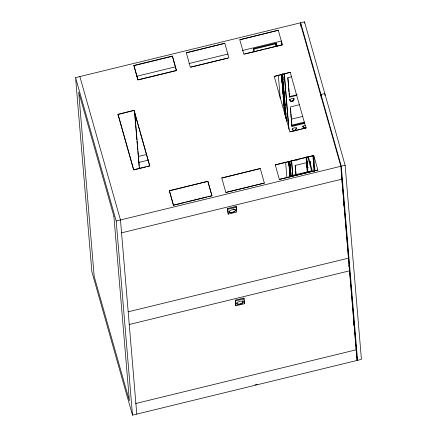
<?xml version="1.0" encoding="UTF-8"?>
<svg xmlns="http://www.w3.org/2000/svg" width="437" height="437" viewBox="0 0 437 437"><rect width="100%" height="100%" fill="white"/><g stroke="black" fill="none" stroke-linecap="round" stroke-linejoin="round"><path stroke-width="0.66" d="M289.627 99.423A2.207 0.961 -15.8 0 0 289.665 99.674L290.987 101.029A1.103 0.481 -15.8 0 0 292.845 100.581L293.899 98.576A2.207 0.961 -15.8 0 0 293.68 98.123M293.97 99.396L294.063 99.15A2.207 0.961 -15.8 0 0 291.779 98.615A2.207 0.961 -15.8 0 0 289.829 100.248L291.151 101.603A1.103 0.481 -15.8 0 0 293.003 101.155L293.97 99.396L293.806 98.822M292.124 128.926L293.446 130.281A1.103 0.481 -15.8 0 0 295.297 129.833L296.357 127.833M295.461 130.406L296.521 128.407A2.207 0.961 -15.8 0 0 294.232 127.866A2.207 0.961 -15.8 0 0 292.287 129.499L293.609 130.854M306.069 127.118L305.998 127.227A1.103 0.481 -15.8 0 1 304.141 127.675L302.819 126.32A2.207 0.961 -15.8 0 1 302.781 126.069M297.99 159.549L297.919 159.658A1.103 0.481 -15.8 0 1 296.062 160.111L295.98 160.04M308.686 156.943L308.615 157.052A1.103 0.481 -15.8 0 1 308.238 157.325M75.574 77.622L300.224 22.893L340.844 166.278L357.144 360.416L132.498 415.15L91.879 271.765L75.574 77.622L116.193 221.007L132.498 415.15M300.995 26.859L300.651 22.79L304.502 21.85L345.121 165.235L361.426 359.378L357.575 360.312L356.466 356.401M133.886 65.463L137.961 79.998L133.886 65.463L172.397 56.078L176.472 70.614L172.397 56.078M186.304 52.691L224.815 43.307L228.89 57.842L190.379 67.227L186.32 52.888L224.815 43.307M239.787 39.658L278.298 30.279L282.378 44.809L243.868 54.193L239.804 39.854L278.298 30.279M133.902 65.659L172.413 56.275M136.634 76.295L175.679 66.779M188.915 63.556L227.956 54.041M242.513 50.495L281.559 40.985M253.973 51.976L253.689 48.573L276.157 43.099L277.058 46.289M254.083 51.872L253.853 49.146L275.676 43.831L276.397 46.388M137.945 79.802L176.455 70.417M139.266 79.676L159.505 74.749M160.811 74.432L175.821 70.772M191.035 67.069L227.584 58.159M244.518 54.035L263.451 49.425M264.756 49.102L281.728 44.973M117.985 114.297L133.706 169.933L117.985 114.297L134.033 110.386L149.738 165.831L147.187 166.65M290.217 72.334L274.185 76.442L290.217 72.334L305.938 127.975L301.443 129.068M118.001 114.494L134.033 110.386M281.466 75.574L281.384 74.596L282.007 77.486L281.466 75.574L282.105 75.415M282.81 75.273L282.455 73.951M282.695 77.884L282.777 78.857L282.133 79.015L281.592 77.103L282.236 76.945M281.614 77.365L282.236 80.255L281.614 77.365L282.258 77.212M282.684 77.333L284.667 76.846M291.812 76.715L287.907 77.666L289.54 97.172L296.707 95.424M282.155 79.277L282.799 79.124L282.433 77.791M281.827 79.873L281.745 78.895L282.368 81.785L281.827 79.873L282.466 79.714M281.952 81.402L281.87 80.43L282.493 83.314L281.952 81.402L282.597 81.249M283.242 84.396L282.602 84.554L282.056 82.642L282.701 82.484M282.602 84.554L282.521 83.576L283.16 83.423M283.318 83.926L282.963 82.604M282.313 85.701L282.231 84.729L282.859 87.613L282.313 85.701L282.957 85.548M282.417 86.941L282.335 85.969L282.963 88.853L282.417 86.941L283.061 86.783M282.548 88.471L282.466 87.498L283.089 90.383L282.548 88.471L283.192 88.318M283.679 88.225L283.323 86.908M283.007 89.41L283.651 89.252M282.783 91.24L282.701 90.268L283.323 93.152L282.783 91.24L283.422 91.087M284.012 93.551L284.094 94.529L283.449 94.687L282.908 92.775L283.553 92.617M284.252 92.475L283.897 91.153M283.498 95.239L282.957 93.327L283.58 96.216L283.498 95.239L284.137 95.086M283.269 97.074L283.187 96.096L283.81 98.986L283.269 97.074L283.913 96.916M284.613 96.774L283.913 94.234M289.54 97.172L289.381 96.599L297.193 94.692M284.58 100.357L283.941 100.515L283.4 98.604L284.039 98.445M283.941 100.515L283.859 99.543L284.498 99.385M283.629 101.373L283.547 100.401L284.17 103.285L283.629 101.373L284.274 101.215M284.973 101.078L284.274 98.533M284.864 103.684L284.946 104.662L284.301 104.814L283.76 102.903L284.4 102.75M283.782 103.165L284.405 106.054L283.782 103.165L284.421 103.012M284.323 105.077L284.968 104.924M283.99 105.672L283.908 104.7L284.536 107.584L283.99 105.672L284.634 105.519M285.121 105.426L284.766 104.104M284.121 107.202L284.039 106.229L284.662 109.113L284.121 107.202L284.76 107.049M299.476 104.7L290.359 106.923L291.998 126.424L305.021 123.25M285.328 109.223L285.41 110.2L284.766 110.353L284.225 108.442L284.869 108.289M285.481 109.731L285.137 108.507M284.815 110.911L284.274 108.999L284.897 111.883L284.815 110.911L285.454 110.752M284.503 111.768L285.126 114.652L284.482 111.506L285.126 111.348M284.585 112.741L285.23 112.588M285.842 114.03L285.498 112.806M286.421 118.274L286.066 116.958M138.633 156.402L146.575 154.469M286.208 120.448L288.191 119.967M291.501 119.159L302.754 116.417M138.584 162.498L148.509 160.084M291.452 125.255L304.687 122.032M291.998 126.424L291.834 125.851L304.857 122.677M133.689 169.742L149.738 165.831M134.35 169.78L145.903 166.967M290.534 131.728L300.159 129.379M306.61 157.205L307.249 157.052M185.184 202.358L173.434 205.221L169.359 190.685L207.87 181.3L211.945 195.836L208.028 196.792M221.778 177.914L260.288 168.529L264.363 183.065L225.853 192.449L221.794 178.11L260.288 168.529M313.771 155.501L275.261 164.88L313.771 155.501L317.852 170.031L311.98 171.462M169.376 190.882L207.87 181.3M307.298 157.604L306.654 157.762L306.736 158.74L306.195 156.828M288.688 161.575L289.228 163.487L289.147 162.509L289.786 162.356M306.867 160.27L306.244 157.38L306.971 161.51L306.43 159.598L307.069 159.439M288.917 164.345L288.835 163.367L289.458 166.257L288.917 164.345L289.562 164.186M307.741 162.881L307.102 163.039L306.556 161.127L307.2 160.969M289.589 167.786L289.507 166.814L290.152 166.655L290.234 167.633L289.589 167.786L289.048 165.874L289.687 165.721M290.392 165.579L289.862 163.646M307.102 163.039L307.02 162.061L307.659 161.909M306.342 162.728L295.275 165.426L296.062 174.838M306.79 163.897L306.708 162.919L307.331 165.809L306.79 163.897L307.429 163.738M289.278 168.644L289.196 167.671L289.824 170.556L289.278 168.644L289.922 168.491M308.101 167.18L307.462 167.338L306.921 165.426L307.561 165.268M289.409 170.173L289.327 169.201L289.95 172.085L289.409 170.173L290.048 170.02M290.752 169.878L290.397 168.556M306.965 165.984L307.588 168.868L306.965 165.984L307.61 165.825M289.458 170.73L290.081 173.62L289.458 170.73L290.097 170.577M307.506 167.895L308.151 167.737M289.999 172.642L290.638 172.489M307.282 169.725L307.2 168.753L307.823 171.637L307.282 169.725L307.921 169.572M289.769 174.478L289.687 173.5L290.31 176.39L289.769 174.478L290.414 174.319M291.113 174.177L290.414 171.632M308.052 171.102L307.408 171.26L307.326 170.283L307.867 172.194M290.539 175.849L289.9 176.007L289.818 175.029L290.179 176.308M173.434 205.221L211.929 195.639M186.49 202.036L206.723 197.109M275.261 164.88L279.341 179.416L310.674 171.785M116.193 221.007L340.844 166.278M357.575 360.312L341.27 166.175L345.121 165.235M121.557 232.839L341.925 179.148L341.816 178.766M227.584 208.498L236.138 206.411L236.357 207.176L236.767 212.054L228.207 214.141L227.584 208.498L228.207 214.141M227.797 209.263L236.357 207.176M128.188 311.821L348.557 258.13M235.281 300.159L243.835 298.072L244.054 298.837L244.463 303.71L235.904 305.796L235.281 300.159L235.904 305.796M235.494 300.924L244.054 298.837M255.142 384.86L257.131 384.374M305.212 125.2A2.207 0.961 -15.8 0 0 302.983 126.894L304.305 128.249M300.651 22.79L341.27 166.175M349.513 270.427L349.622 270.809L129.254 324.494L129.144 324.112M304.059 127.609L304.218 128.183M302.934 126.451L303.098 127.025M292.916 100.472L293.074 101.045M308.353 156.768L312.439 171.189L289.977 176.663L289.813 176.089L311.636 170.774L307.834 157.353M290.905 100.963L291.064 101.537M353.67 324.216L354.014 325.434L353.73 322.02M289.78 99.805L289.944 100.379M307.02 162.061L306.474 160.15L306.556 161.127M282.466 77.032L283.171 79.578M281.515 74.678L281.876 75.951L281.794 74.978M296.264 128.074L296.428 128.647M283.001 81.943L283.531 83.877M283.362 86.242L283.892 88.176M282.521 83.576L281.974 81.664L282.056 82.642M295.368 129.723L295.532 130.297M356.144 349.409L356.253 349.791L135.885 403.477L135.776 403.094M293.358 130.215L293.522 130.789M283.859 99.543L283.318 97.631L283.4 98.604M292.238 129.057L292.402 129.631M284.634 102.832L285.334 105.377M356.772 359.11L357.144 360.416M285.17 107.742L285.7 109.676M285.126 108.409L285.476 109.632M285.53 112.041L286.06 113.975M274.168 76.246L289.889 131.881L305.938 127.975M288.786 161.237L289.147 162.509M289.868 166.355L290.234 167.633M289.507 166.814L288.966 164.902L289.048 165.874M253.689 48.573L253.853 49.146M244.463 303.71L244.043 300.509M207.886 181.497L211.945 195.836M169.359 190.685L173.418 205.024M134.05 110.583L149.754 166.027M79.856 76.584L120.475 219.969L136.776 414.107M341.16 170.965L343.176 194.968M343.291 196.317L348.447 257.748M348.502 258.414L354.101 325.106M354.216 326.455L356.625 355.161M343.821 204.03L343.968 205.74M348.961 265.221L349.103 266.925M324.981 95.577L324.811 93.54L320.96 94.479L321.244 97.877M317.852 170.031L279.341 179.416M304.502 21.85L304.616 23.21M313.711 155.616L314.968 170.583M313.001 155.545L314.318 171.195M312.897 155.654L313.012 157.014M313.127 158.374L314.208 171.299M310.647 166.486L310.09 161.204L310.199 162.548M307.462 167.338L306.84 164.454L306.921 165.426M306.348 158.62L306.43 159.598M306.042 157.249L307.298 172.222M287.797 77.764L288.535 86.51M288.644 87.853L288.983 91.89M289.097 93.234L289.381 96.599M290.37 108.365L290.709 112.402M290.818 113.746L291.157 117.777M291.271 119.126L291.61 123.158M291.725 124.501L291.834 125.851M295.166 165.525L295.505 169.561M295.62 170.905L295.904 174.265M281.663 42.373L281.892 45.093M284.296 73.667L288.977 129.461M291.605 160.756L292.861 175.729M281.504 41.799L281.734 44.519M284.187 73.777L288.704 127.528M291.501 160.865L292.703 175.155M282.542 73.787L286.541 121.41M289.911 161.553L291.113 175.843M282.564 76.355L282.646 77.327M283.056 82.183L283.138 83.161M283.416 86.482L283.498 87.46M283.52 87.722L283.602 88.695M283.881 92.021L283.963 92.999M284.372 97.855L284.454 98.828M284.733 102.154L284.815 103.127M285.224 107.983L285.306 108.96M285.585 112.287L285.667 113.259M285.689 113.522L285.771 114.499M286.049 117.821L286.131 118.798M290.021 165.126L290.102 166.098M290.381 169.425L290.463 170.403M290.512 170.954L290.594 171.932M281.958 74.623L285.612 118.165M289.272 161.712L290.468 175.996M282.133 79.015L281.51 76.125L281.592 77.103M283.449 94.687L282.826 91.797L282.908 92.775M284.301 104.814L283.679 101.93L283.76 102.903M284.766 110.353L284.143 107.469L284.225 108.442M285.022 113.418L284.4 110.528L284.482 111.506M276.157 43.099L276.266 44.459M275.676 43.831L275.905 46.551M278.303 75.126L280.243 98.259M285.618 162.22L286.929 177.864M264.363 183.065L225.853 192.449M236.138 206.411L236.499 210.678M243.835 298.072L243.939 299.29M134.667 111.812L139.408 168.283M134.678 113.281L135.59 124.168M135.705 125.528L136.907 139.813M137.021 141.178L137.305 144.576M137.42 145.936L137.759 150.022M137.874 151.382L138.218 155.463M138.332 156.823L139.075 165.667M139.19 167.032L139.305 168.392M289.917 72.285A1.103 0.481 -15.8 0 1 289.103 72.433M306.157 127.801A1.103 0.481 -15.8 0 1 305.255 128.27M295.297 130.548A1.103 0.481 -15.8 0 1 294.554 130.876M297.592 159.226A1.103 0.481 -15.8 0 1 296.849 159.554M235.03 209.41A3.31 1.448 -15.8 0 1 232.981 212.038A3.31 1.448 -15.8 0 1 229.004 211.459M233.112 209.126A3.31 1.448 -15.8 0 1 234.532 209.208M243.032 301.361A3.31 1.448 -15.8 0 1 239.847 303.928A3.31 1.448 -15.8 0 1 236.827 302.704M242.229 300.864A3.31 1.448 -15.8 0 1 242.726 301.066M307.145 163.596L306.605 161.685L307.227 164.569L307.145 163.596M307.61 169.13L307.069 167.224L307.692 170.108L307.61 169.13M282.646 85.111L282.105 83.199L282.728 86.084L282.646 85.111M283.138 90.94L282.597 89.028L283.22 91.917L283.138 90.94M283.602 96.479L283.061 94.567L283.684 97.456L283.602 96.479M283.963 100.778L283.422 98.866L284.045 101.755L283.963 100.778M289.272 164.044L288.731 162.132L289.354 165.017L289.272 164.044M289.638 168.343L289.092 166.431L289.72 169.316L289.638 168.343M290.102 173.882L289.562 171.97L290.184 174.855L290.102 173.882M113.899 216.326L78.693 92.06L94.179 276.446L129.379 400.718L113.899 216.326M230.66 212.797A3.31 1.448 -15.8 0 0 235.538 210.448A3.31 1.448 -15.8 0 0 230.774 210.192A3.31 1.448 -15.8 0 0 230.66 212.797M238.356 304.458A3.31 1.448 -15.8 0 0 243.234 302.109A3.31 1.448 -15.8 0 0 238.471 301.847A3.31 1.448 -15.8 0 0 238.356 304.458"/></g></svg>
